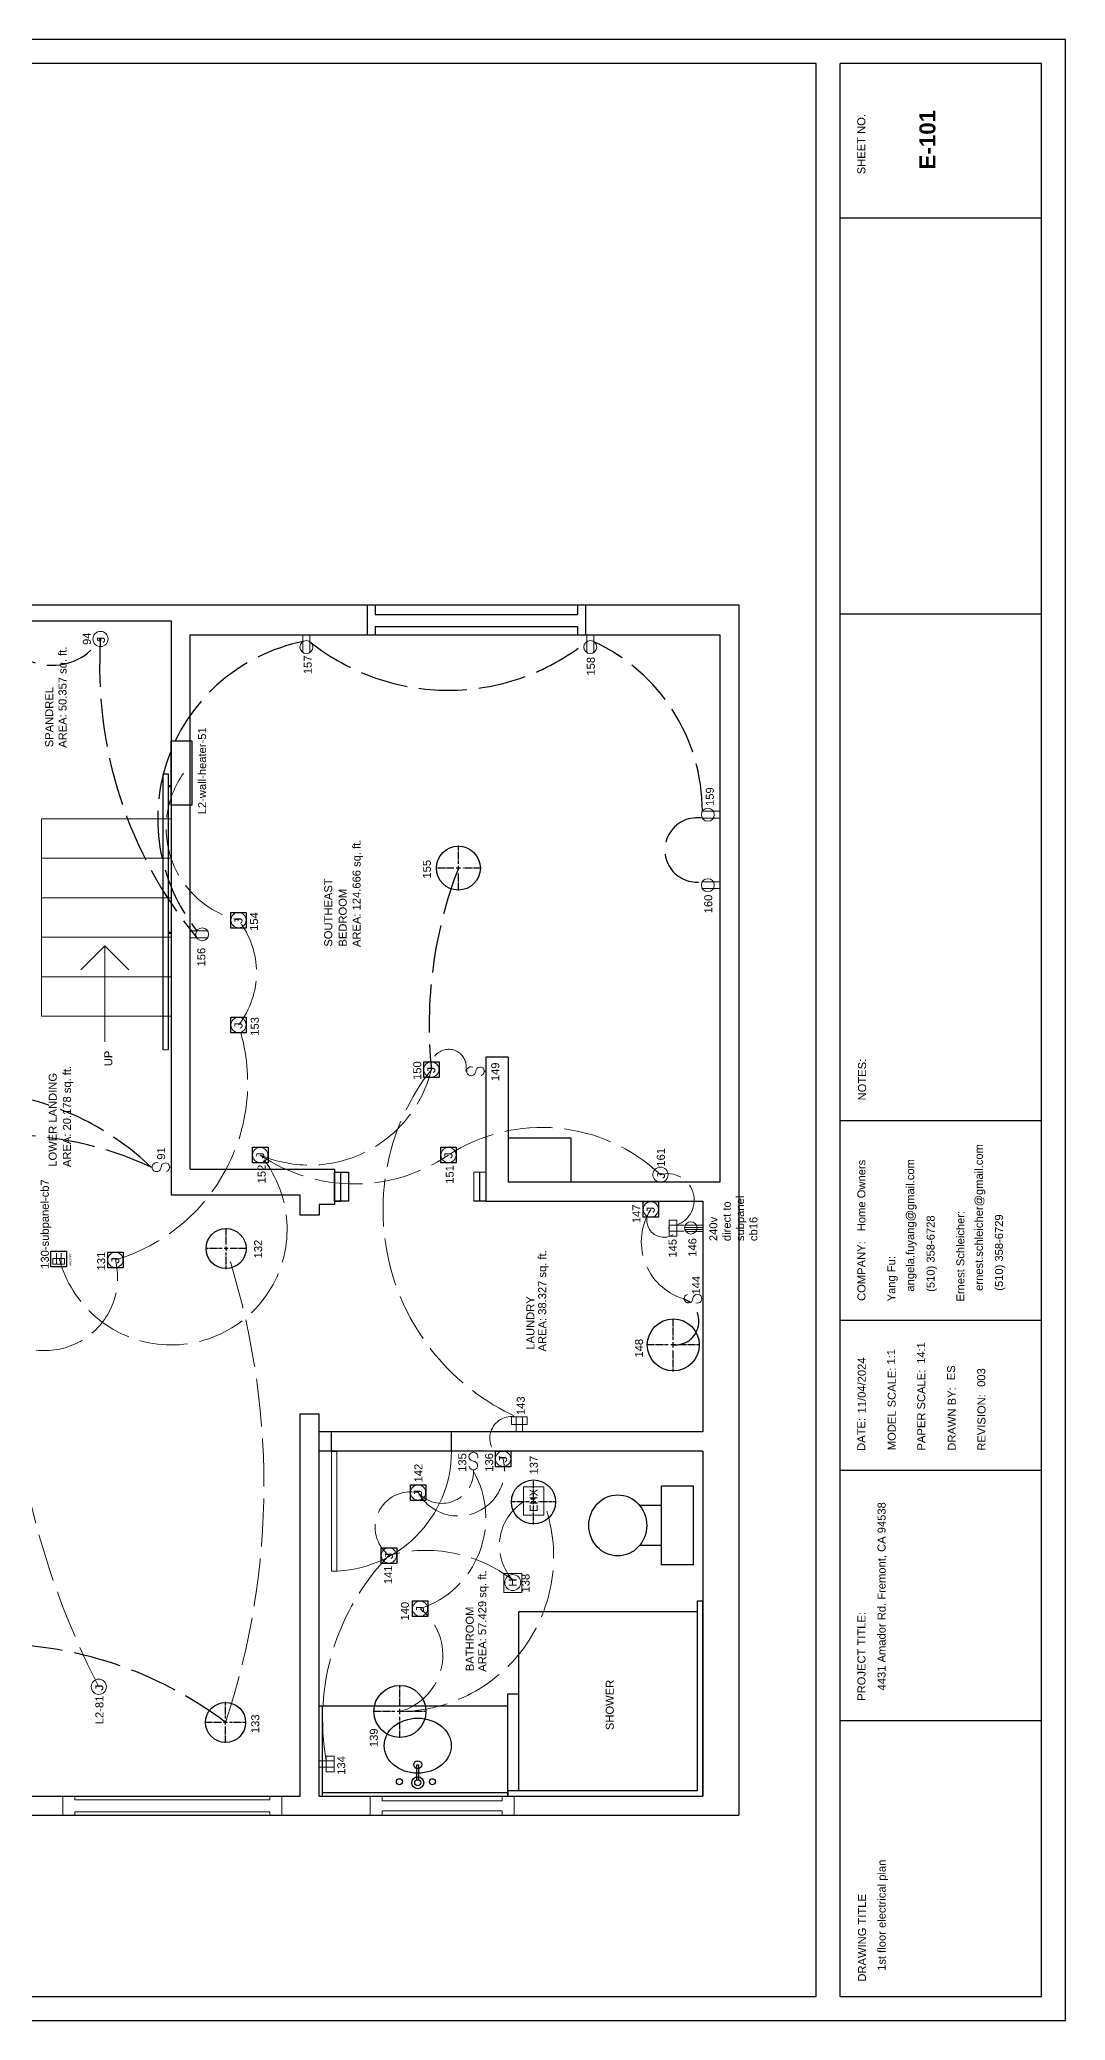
# Model space of a CAD drawing. Header units: inches. Extents: x -601 to 0, y 0 to 495.
# Drawn here: x -256.3 to 0, y 0 to 495.1 of the extents above; entities that cross this region are included whole.
import ezdxf

# ---------------------------------------------------------------- set-up
doc = ezdxf.new("R2010")
doc.units = ezdxf.units.IN
doc.header["$MEASUREMENT"] = 0
doc.linetypes.add('ACAD_ISO02W100', pattern=[15, 12, -3])
doc.linetypes.add('CENTER2', pattern=[1.125, 0.75, -0.125, 0.125, -0.125])
doc.layers.get('0').update_dxf_attribs({"color": 1, "lineweight": 9})
for name, color, linetype, lineweight in [('00-page-edge', 7, 'Continuous', 9), ('A101-Floorplan-1st-floor', 7, 'Continuous', 9), ('A101-Text', 7, 'Continuous', 9), ('E101-Electrical-1st-floor', 7, 'Continuous', 9)]:
    doc.layers.add(name, color=color, linetype=linetype, lineweight=lineweight)
for name, color, linetype in [('Cover-Text-Tables', 7, 'Continuous'), ('Title Block', 7, 'Continuous'), ('Title Block Text', 7, 'Continuous')]:
    doc.layers.add(name, color=color, linetype=linetype)
doc.styles.add('Large', font='Arial Bold.ttf', dxfattribs={"height": 4})
doc.styles.add('Reg', font='Courier New.ttf', dxfattribs={"height": 1})
doc.styles.add('Small', font='Arial.ttf', dxfattribs={"height": 0.5})
doc.styles.get("Standard").update_dxf_attribs({"font": 'Arial.ttf', "height": 2})

# ---------------------------------------------------------------- blocks, each defined once
blk = doc.blocks.new('one-gfci-duplex')
at = {"layer": 'E101-Electrical-1st-floor'}
for p, q in [((0, 0), (0.21, 0)), ((0.21, 1.95), (2.15, 1.95)), ((0.21, -1.97), (0.21, 1.95)), ((0.21, 1.95), (2.15, 1.95)), ((3.94, 0.78), (0.21, 0.78)), ((0.21, 0.78), (3.94, 0.78)), ((2.15, 1.95), (2.15, -1.97)), ((3.94, -0.79), (0.21, -0.79)), ((2.15, -1.97), (0.21, -1.97))]:
    blk.add_line(p, q, dxfattribs=at)
blk = doc.blocks.new('240v-duplex')
at = {"layer": 'E101-Electrical-1st-floor'}
for p, q in [((0, 6.22), (0, 0)), ((0.62, 6.51), (0.62, 0)), ((1.38, 6.59), (1.38, 0)), ((2.25, 6.36), (2.25, 0))]:
    blk.add_line(p, q, dxfattribs=at)
blk.add_circle((1.25, 4.35), 2.25, dxfattribs=at)
blk = doc.blocks.new('L1-bathroom-door')
at = {"layer": 'A101-Floorplan-1st-floor'}
for p, q in [((0, 0), (-30, 0)), ((0, -1.375), (-30, -1.375))]:
    blk.add_line(p, q, dxfattribs=at)
at = {"layer": 'A101-Floorplan-1st-floor', "lineweight": 30}
blk.add_line((0, 0), (0, -1.375), dxfattribs=at)
at = {"layer": 'A101-Floorplan-1st-floor'}
blk.add_arc((0, 0), 30, 180, 270, dxfattribs=at)
blk = doc.blocks.new('L1-bathroom-window')
at = {"layer": 'A101-Floorplan-1st-floor'}
for p, q in [((0, 36), (-4.76, 36)), ((-3.69, 33), (-4.76, 33)), ((-3.69, 3), (-3.69, 33)), ((0, 33), (-1.19, 33)), ((-1.19, 3), (-1.19, 33)), ((-4.76, 3), (-3.69, 3)), ((-4.76, 0), (0, 0)), ((-1.19, 3), (0, 3))]:
    blk.add_line(p, q, dxfattribs=at)
at = {"layer": 'A101-Floorplan-1st-floor', "lineweight": 30}
for p, q in [((-4.76, 36), (-4.76, 33)), ((0, 36), (-0.01, 33)), ((-4.76, 3), (-4.76, 0)), ((-0.01, 3), (0, 0))]:
    blk.add_line(p, q, dxfattribs=at)
blk = doc.blocks.new('L1-family-room-window')
at = {"layer": 'A101-Floorplan-1st-floor'}
for p, q in [((0.01, 54.75), (-4.75, 54.75)), ((-3.93, 51.75), (-4.75, 51.75)), ((-3.93, 3), (-3.93, 51.75)), ((0.01, 51.75), (-0.93, 51.75)), ((-0.93, 3), (-0.93, 51.75)), ((-4.75, 3), (-3.93, 3)), ((-4.75, 0), (0.01, 0)), ((-0.93, 3), (0.01, 3))]:
    blk.add_line(p, q, dxfattribs=at)
at = {"layer": 'A101-Floorplan-1st-floor', "lineweight": 30}
for p, q in [((-4.75, 54.75), (-4.75, 51.75)), ((0.01, 54.75), (0.01, 51.75)), ((-4.75, 3), (-4.75, 0)), ((0, 3), (0.01, 0))]:
    blk.add_line(p, q, dxfattribs=at)
blk = doc.blocks.new('L1-toilet')
at = {"lineweight": 30}
for p, q in [((-14.81, 8), (-14.81, 13.4)), ((-4.81, 8), (-4.81, 13.4)), ((-19.63, 0), (-19.63, 8)), ((-19.63, 8), (0, 8)), ((0, 0), (0, 8)), ((-19.63, 0), (0, 0))]:
    blk.add_line(p, q, dxfattribs=at)
blk.add_ellipse((-9.81, 18.88), major_axis=(7.62, 0), ratio=0.95082, dxfattribs=at)
blk = doc.blocks.new('L1-bathroom-sink-faucets-bowl')
at = {"lineweight": 30}
for p, q in [((2.21, 0.25), (5.98, 0.25)), ((5.98, 0.25), (5.98, -0.25)), ((2.21, -0.25), (5.98, -0.25))]:
    blk.add_line(p, q, dxfattribs=at)
for centre, radius in [((1.75, 4.59), 0.75), ((1.5, 0), 1.5), ((1.5, 0), 0.75), ((6, 0), 1), ((1.75, -3.69), 0.75)]:
    blk.add_circle(centre, radius, dxfattribs=at)
blk.add_ellipse((10.75, 0), major_axis=(0, -8.38), ratio=0.820896, dxfattribs=at)
blk = doc.blocks.new('L1-granite-splash-and-counter')
at = {"layer": 'A101-Floorplan-1st-floor', "lineweight": 30}
for p, q in [((0, 0), (22.63, 0)), ((0, 0), (0, -0.88)), ((22.63, 0), (22.63, -47.13)), ((0, -0.88), (22.63, -0.88)), ((0, -0.88), (0, -47.13)), ((0.88, -47.13), (0.88, -0.88)), ((0, -47.13), (0.88, -47.13)), ((0.88, -47.13), (22.63, -47.13))]:
    blk.add_line(p, q, dxfattribs=at)
blk = doc.blocks.new('L1-shower-tiles-and-glass-walls')
at = {"layer": 'A101-Floorplan-1st-floor', "lineweight": 30}
for p, q in [((1.37, 48.75), (0, 48.75)), ((0, 48.75), (0, 48.75)), ((0, 48.75), (0, 0)), ((1.37, 1.37), (1.37, 48.75)), ((1.37, 48.75), (25.62, 48.75)), ((1.37, 46), (46.12, 46)), ((25.62, 48.75), (25.62, 46)), ((46.12, 1.37), (46.12, 46)), ((0, 0), (48.88, 0)), ((1.37, 1.37), (48.88, 1.37)), ((48.88, 1.37), (48.88, 0))]:
    blk.add_line(p, q, dxfattribs=at)
blk = doc.blocks.new('L1-south-stairway-5-steps')
at = {"layer": 'A101-Floorplan-1st-floor', "lineweight": 5}
for p, q in [((-49.375, 0), (0, 0)), ((-49.375, 0), (-49.375, -32.40625)), ((-39.5, 0), (-39.5, -32.40625)), ((-29.625, 0), (-29.625, -32.40625)), ((-19.75, 0), (-19.75, -32.40625)), ((-9.875, 0), (-9.875, -32.40625)), ((0, 0), (0, -32.40625))]:
    blk.add_line(p, q, dxfattribs=at)
blk = doc.blocks.new('L1-south-stairway-handrail')
at = {"layer": 'A101-Floorplan-1st-floor', "lineweight": -3}
for p, q in [((-57.8, 1.25), (11.23, 1.25)), ((11.23, 0), (-57.8, 0)), ((-28.71, -0.75), (-28.71, 0)), ((-28.46, -0.75), (-28.46, 0)), ((8.09, 0), (8.09, -0.75)), ((8.34, 0), (8.34, -0.75)), ((11.23, 1.25), (11.23, 0))]:
    blk.add_line(p, q, dxfattribs=at)
at = {"layer": 'A101-Floorplan-1st-floor', "lineweight": 5}
blk.add_line((-57.8, 1.25), (-57.8, 0), dxfattribs=at)
blk = doc.blocks.new('L1-arrow')
at = {"lineweight": 5}
for p, q in [((188.32, -365.98), (182.32, -359.98)), ((182.32, -365.98), (164.32, -365.98)), ((182.32, -365.98), (188.32, -365.98)), ((188.32, -365.98), (182.32, -371.98))]:
    blk.add_line(p, q, dxfattribs=at)
blk = doc.blocks.new('*U258')
at = {"layer": 'E101-Electrical-1st-floor', "color": 0, "linetype": 'CENTER2', "lineweight": -3, "transparency": 16777216}
for p, q in [((0, 1), (0, 5.12)), ((-5.12, 0), (-1, 0)), ((1, 0), (5.12, 0)), ((0, -5.12), (0, -1))]:
    blk.add_line(p, q, dxfattribs=at)
at = {"layer": 'E101-Electrical-1st-floor', "color": 0, "linetype": 'Continuous', "lineweight": -3, "transparency": 16777216}
for p, q in [((-0.5, 0), (0.5, 0)), ((0, -0.5), (0, 0.5))]:
    blk.add_line(p, q, dxfattribs=at)
blk = doc.blocks.new('L1-ceiling-led-133')
at = {"layer": 'E101-Electrical-1st-floor', "lineweight": -3}
blk.add_circle((0, 0, -94.75), 5, dxfattribs=at)
at = {"layer": 'E101-Electrical-1st-floor', "linetype": 'CENTER2', "lineweight": -3}
blk.add_blockref('*U258', (0, 0, -94.75), dxfattribs=at)
blk = doc.blocks.new('*U260')
at = {"layer": 'E101-Electrical-1st-floor', "color": 0, "linetype": 'CENTER2', "lineweight": -3, "transparency": 16777216}
for p, q in [((0, 1), (0, 5.12)), ((-5.12, 0), (-1, 0)), ((1, 0), (5.12, 0)), ((0, -5.12), (0, -1))]:
    blk.add_line(p, q, dxfattribs=at)
at = {"layer": 'E101-Electrical-1st-floor', "color": 0, "linetype": 'Continuous', "lineweight": -3, "transparency": 16777216}
for p, q in [((-0.5, 0), (0.5, 0)), ((0, -0.5), (0, 0.5))]:
    blk.add_line(p, q, dxfattribs=at)
blk = doc.blocks.new('L1-ceiling-led-132')
at = {"layer": 'E101-Electrical-1st-floor', "lineweight": -3}
blk.add_circle((0, 0, -94.37), 5, dxfattribs=at)
at = {"layer": 'E101-Electrical-1st-floor', "linetype": 'CENTER2', "lineweight": -3}
blk.add_blockref('*U260', (0, 0, -94.37), dxfattribs=at)
blk = doc.blocks.new('L1-south-east-bedroom-window')
at = {"layer": 'A101-Floorplan-1st-floor', "lineweight": -3}
for p, q in [((7.5, 54.5), (0, 54.5)), ((0, 54.5), (0, 52.5)), ((7.5, 54.5), (7.5, 52.5)), ((2.15, 52.5), (0, 52.5)), ((2.15, 52.5), (2.13, 2)), ((5.1, 52.5), (5.12, 2)), ((7.5, 52.5), (5.1, 52.5)), ((2.13, 2), (0, 2)), ((0, 2), (0, 0)), ((7.5, 0), (0, 0)), ((7.5, 2), (5.12, 2)), ((7.5, 2), (7.5, 0))]:
    blk.add_line(p, q, dxfattribs=at)
blk = doc.blocks.new('L1-j-box-131')
at = {"layer": 'E101-Electrical-1st-floor', "lineweight": 30}
for p, q in [((-1.98, -1.95, -95.38), (-1.98, 1.9, -95.38)), ((-1.98, 1.9, -95.38), (0, 1.9, -95.38)), ((0, 1.9, -95.38), (1.93, 1.9, -95.38)), ((1.93, 1.9, -95.38), (1.93, -1.95, -95.38)), ((1.93, -1.95, -95.38), (-1.98, -1.95, -95.38))]:
    blk.add_line(p, q, dxfattribs=at)
at = {"layer": 'E101-Electrical-1st-floor'}
blk.add_circle((0, 0, -95.38), 1.9, dxfattribs=at)
at = {"layer": 'E101-Electrical-1st-floor', "lineweight": 5, "style": 'Reg'}
blk.add_text('J', height=2, dxfattribs=at).set_placement((-1.16, -0.99, -95.38))
blk = doc.blocks.new('L1-gfci-duplex-134')
at = {"layer": 'E101-Electrical-1st-floor'}
for p, q in [((-1.57, 0, -49.37), (-1.57, -3.72, -49.37)), ((-1.57, -3.72, -49.37), (-1.57, 0, -49.37)), ((0, 0, -49.37), (0, -3.72, -49.37)), ((-2.75, -3.72, -49.37), (-2.75, -1.79, -49.37)), ((-2.75, -1.79, -49.37), (1.18, -1.79, -49.37)), ((-2.75, -3.72, -49.37), (-2.75, -1.79, -49.37)), ((1.18, -3.72, -49.37), (-2.75, -3.72, -49.37)), ((1.18, -1.79, -49.37), (1.18, -3.72, -49.37))]:
    blk.add_line(p, q, dxfattribs=at)
blk = doc.blocks.new('L1-toggle-switch-135')
at = {"layer": 'E101-Electrical-1st-floor'}
for p, q in [((-5, 0, -46.25), (-4.65, 0, -46.25)), ((-0.26, 0, -46.25), (0, 0, -46.25))]:
    blk.add_line(p, q, dxfattribs=at)
at = {"layer": 'E101-Electrical-1st-floor', "elevation": -46.25}
for points in [[(-2.5, 0, -2.004555), (-3.85, 1.06)], [(-1.75, -1.06, 3.139408), (-2.5, 0, 3.139408)]]:
    blk.add_lwpolyline(points, format="xyb", dxfattribs=at)
blk = doc.blocks.new('L1-j-box-136')
at = {"layer": 'E101-Electrical-1st-floor', "lineweight": 30}
for p, q in [((-1.98, -1.95, -63.62), (-1.98, 1.9, -63.62)), ((-1.98, 1.9, -63.62), (0, 1.9, -63.62)), ((0, 1.9, -63.62), (1.93, 1.9, -63.62)), ((1.93, 1.9, -63.62), (1.93, -1.95, -63.62)), ((1.93, -1.95, -63.62), (-1.98, -1.95, -63.62))]:
    blk.add_line(p, q, dxfattribs=at)
at = {"layer": 'E101-Electrical-1st-floor'}
blk.add_circle((0, 0, -63.62), 1.9, dxfattribs=at)
at = {"layer": 'E101-Electrical-1st-floor', "lineweight": 5, "style": 'Reg'}
blk.add_text('J', height=2, dxfattribs=at).set_placement((-1.16, -0.99, -63.62))
blk = doc.blocks.new('*U270')
at = {"layer": 'E101-Electrical-1st-floor', "color": 0, "linetype": 'CENTER2', "lineweight": -3, "transparency": 16777216}
for p, q in [((0, 1.3), (0, 6.62)), ((-6.62, 0), (-1.3, 0)), ((1.3, 0), (6.62, 0)), ((0, -6.62), (0, -1.3))]:
    blk.add_line(p, q, dxfattribs=at)
at = {"layer": 'E101-Electrical-1st-floor', "color": 0, "linetype": 'Continuous', "lineweight": -3, "transparency": 16777216}
for p, q in [((-0.65, 0), (0.65, 0)), ((0, -0.65), (0, 0.65))]:
    blk.add_line(p, q, dxfattribs=at)
blk = doc.blocks.new('L1-ceiling-led-139')
at = {"layer": 'E101-Electrical-1st-floor', "lineweight": -3}
blk.add_circle((0, 0, -95.25), 6.5, dxfattribs=at)
at = {"layer": 'E101-Electrical-1st-floor', "linetype": 'CENTER2', "lineweight": -3}
blk.add_blockref('*U270', (0, 0, -95.25), dxfattribs=at)
blk = doc.blocks.new('L1-j-ceiling-j-box-140')
at = {"layer": 'E101-Electrical-1st-floor', "lineweight": 30}
for p, q in [((-1.98, -1.95, -96.25), (-1.98, 1.9, -96.25)), ((-1.98, 1.9, -96.25), (0, 1.9, -96.25)), ((0, 1.9, -96.25), (1.93, 1.9, -96.25)), ((1.93, 1.9, -96.25), (1.93, -1.95, -96.25)), ((1.93, -1.95, -96.25), (-1.98, -1.95, -96.25))]:
    blk.add_line(p, q, dxfattribs=at)
at = {"layer": 'E101-Electrical-1st-floor'}
blk.add_circle((0, 0, -96.25), 1.9, dxfattribs=at)
at = {"layer": 'E101-Electrical-1st-floor', "lineweight": 5, "style": 'Reg'}
blk.add_text('J', height=2, dxfattribs=at).set_placement((-1.16, -0.99, -96.25))
blk = doc.blocks.new('L1-ceiling-j-box-141')
at = {"layer": 'E101-Electrical-1st-floor', "lineweight": 30}
for p, q in [((-1.98, -1.95, -95.75), (-1.98, 1.9, -95.75)), ((-1.98, 1.9, -95.75), (0, 1.9, -95.75)), ((0, 1.9, -95.75), (1.93, 1.9, -95.75)), ((1.93, 1.9, -95.75), (1.93, -1.95, -95.75)), ((1.93, -1.95, -95.75), (-1.98, -1.95, -95.75))]:
    blk.add_line(p, q, dxfattribs=at)
at = {"layer": 'E101-Electrical-1st-floor'}
blk.add_circle((0, 0, -95.75), 1.9, dxfattribs=at)
at = {"layer": 'E101-Electrical-1st-floor', "lineweight": 5, "style": 'Reg'}
blk.add_text('J', height=2, dxfattribs=at).set_placement((-1.16, -0.99, -95.75))
blk = doc.blocks.new('L1-ceiling-j-box-142')
at = {"layer": 'E101-Electrical-1st-floor', "lineweight": 30}
for p, q in [((-1.98, -1.95, -96), (-1.98, 1.9, -96)), ((-1.98, 1.9, -96), (0, 1.9, -96)), ((0, 1.9, -96), (1.93, 1.9, -96)), ((1.93, 1.9, -96), (1.93, -1.95, -96)), ((1.93, -1.95, -96), (-1.98, -1.95, -96))]:
    blk.add_line(p, q, dxfattribs=at)
at = {"layer": 'E101-Electrical-1st-floor'}
blk.add_circle((0, 0, -96), 1.9, dxfattribs=at)
at = {"layer": 'E101-Electrical-1st-floor', "lineweight": 5, "style": 'Reg'}
blk.add_text('J', height=2, dxfattribs=at).set_placement((-1.16, -0.99, -96))
blk = doc.blocks.new('L1-gfci-duplex-143')
at = {"layer": 'E101-Electrical-1st-floor'}
for p, q in [((0, 0, -26.75), (3.72, 0, -26.75)), ((1.79, -2.75, -26.75), (1.79, 1.18, -26.75)), ((1.79, 1.18, -26.75), (3.72, 1.18, -26.75)), ((3.72, 1.18, -26.75), (3.72, -2.75, -26.75)), ((0, -1.57, -26.75), (3.72, -1.57, -26.75)), ((3.72, -1.57, -26.75), (0, -1.57, -26.75)), ((3.72, -2.75, -26.75), (1.79, -2.75, -26.75)), ((3.72, -2.75, -26.75), (1.79, -2.75, -26.75))]:
    blk.add_line(p, q, dxfattribs=at)
blk = doc.blocks.new('L1-ceiling-j-box-147')
at = {"layer": 'E101-Electrical-1st-floor', "lineweight": 30}
for p, q in [((-3.88, -1.95, -88.88), (-3.88, 1.9, -88.88)), ((-3.88, 1.9, -88.88), (-1.9, 1.9, -88.88)), ((-1.9, 1.9, -88.88), (0.03, 1.9, -88.88)), ((0.03, 1.9, -88.88), (0.03, -1.95, -88.88)), ((0.03, -1.95, -88.88), (-3.88, -1.95, -88.88))]:
    blk.add_line(p, q, dxfattribs=at)
at = {"layer": 'E101-Electrical-1st-floor'}
blk.add_circle((-1.9, 0, -88.88), 1.9, dxfattribs=at)
at = {"layer": 'E101-Electrical-1st-floor', "lineweight": 5, "style": 'Reg'}
blk.add_text('J', height=2, dxfattribs=at).set_placement((-3.06, -0.99, -88.88))
blk = doc.blocks.new('L1-motion-switch-144')
at = {"layer": 'E101-Electrical-1st-floor'}
for p, q in [((0, 5, -43.25), (0, 4.65, -43.25)), ((0, 0.26, -43.25), (0, 0, -43.25))]:
    blk.add_line(p, q, dxfattribs=at)
at = {"layer": 'E101-Electrical-1st-floor', "elevation": -43.25}
for points in [[(-1.06, 1.75, 3.139408), (0, 2.5, 3.139408)], [(0, 2.5, -2.004555), (1.06, 3.85)]]:
    blk.add_lwpolyline(points, format="xyb", dxfattribs=at)
blk = doc.blocks.new('*U278')
at = {"layer": 'E101-Electrical-1st-floor', "color": 0, "linetype": 'CENTER2', "lineweight": -3, "transparency": 16777216}
for p, q in [((0, 1.3), (0, 6.62)), ((-6.62, 0), (-1.3, 0)), ((1.3, 0), (6.62, 0)), ((0, -6.62), (0, -1.3))]:
    blk.add_line(p, q, dxfattribs=at)
at = {"layer": 'E101-Electrical-1st-floor', "color": 0, "linetype": 'Continuous', "lineweight": -3, "transparency": 16777216}
for p, q in [((-0.65, 0), (0.65, 0)), ((0, -0.65), (0, 0.65))]:
    blk.add_line(p, q, dxfattribs=at)
blk = doc.blocks.new('L1-ceiling-led-148')
at = {"layer": 'E101-Electrical-1st-floor', "lineweight": -3}
blk.add_circle((0, 0, -87.62), 6.5, dxfattribs=at)
at = {"layer": 'E101-Electrical-1st-floor', "linetype": 'CENTER2', "lineweight": -3}
blk.add_blockref('*U278', (0, 0, -87.62), dxfattribs=at)
blk = doc.blocks.new('L1-toggle-switch-149')
at = {"layer": 'E101-Electrical-1st-floor'}
for p, q in [((0, 4.74, -45), (0, 5, -45)), ((0, 0, -45), (0, 0.35, -45))]:
    blk.add_line(p, q, dxfattribs=at)
at = {"layer": 'E101-Electrical-1st-floor', "elevation": -45}
for points in [[(1.06, 3.25, 3.139408), (0, 2.5, 3.139408)], [(0, 2.5, -2.004555), (-1.06, 1.15)]]:
    blk.add_lwpolyline(points, format="xyb", dxfattribs=at)
blk = doc.blocks.new('L1-ceiling-j-box-150')
at = {"layer": 'E101-Electrical-1st-floor', "lineweight": 30}
for p, q in [((-1.98, -1.95, -95.75), (-1.98, 1.9, -95.75)), ((-1.98, 1.9, -95.75), (0, 1.9, -95.75)), ((0, 1.9, -95.75), (1.93, 1.9, -95.75)), ((1.93, 1.9, -95.75), (1.93, -1.95, -95.75)), ((1.93, -1.95, -95.75), (-1.98, -1.95, -95.75))]:
    blk.add_line(p, q, dxfattribs=at)
at = {"layer": 'E101-Electrical-1st-floor'}
blk.add_circle((0, 0, -95.75), 1.9, dxfattribs=at)
at = {"layer": 'E101-Electrical-1st-floor', "lineweight": 5, "style": 'Reg'}
blk.add_text('J', height=2, dxfattribs=at).set_placement((-1.16, -0.99, -95.75))
blk = doc.blocks.new('L1-ceiling-j-box-151')
at = {"layer": 'E101-Electrical-1st-floor', "lineweight": 30}
for p, q in [((-1.98, -1.95, -95.25), (-1.98, 1.9, -95.25)), ((-1.98, 1.9, -95.25), (0, 1.9, -95.25)), ((0, 1.9, -95.25), (1.93, 1.9, -95.25)), ((1.93, 1.9, -95.25), (1.93, -1.95, -95.25)), ((1.93, -1.95, -95.25), (-1.98, -1.95, -95.25))]:
    blk.add_line(p, q, dxfattribs=at)
at = {"layer": 'E101-Electrical-1st-floor'}
blk.add_circle((0, 0, -95.25), 1.9, dxfattribs=at)
at = {"layer": 'E101-Electrical-1st-floor', "lineweight": 5, "style": 'Reg'}
blk.add_text('J', height=2, dxfattribs=at).set_placement((-1.16, -0.99, -95.25))
blk = doc.blocks.new('L1-ceiling-j-box-152')
at = {"layer": 'E101-Electrical-1st-floor', "lineweight": 30}
for p, q in [((-1.98, -1.95, -96.5), (-1.98, 1.9, -96.5)), ((-1.98, 1.9, -96.5), (0, 1.9, -96.5)), ((0, 1.9, -96.5), (1.93, 1.9, -96.5)), ((1.93, 1.9, -96.5), (1.93, -1.95, -96.5)), ((1.93, -1.95, -96.5), (-1.98, -1.95, -96.5))]:
    blk.add_line(p, q, dxfattribs=at)
at = {"layer": 'E101-Electrical-1st-floor'}
blk.add_circle((0, 0, -96.5), 1.9, dxfattribs=at)
at = {"layer": 'E101-Electrical-1st-floor', "lineweight": 5, "style": 'Reg'}
blk.add_text('J', height=2, dxfattribs=at).set_placement((-1.16, -0.99, -96.5))
blk = doc.blocks.new('L1-ceiling-j-box-153')
at = {"layer": 'E101-Electrical-1st-floor', "lineweight": 30}
for p, q in [((-1.98, -1.95, -96), (-1.98, 1.9, -96)), ((-1.98, 1.9, -96), (0, 1.9, -96)), ((0, 1.9, -96), (1.93, 1.9, -96)), ((1.93, 1.9, -96), (1.93, -1.95, -96)), ((1.93, -1.95, -96), (-1.98, -1.95, -96))]:
    blk.add_line(p, q, dxfattribs=at)
at = {"layer": 'E101-Electrical-1st-floor'}
blk.add_circle((0, 0, -96), 1.9, dxfattribs=at)
at = {"layer": 'E101-Electrical-1st-floor', "lineweight": 5, "style": 'Reg'}
blk.add_text('J', height=2, dxfattribs=at).set_placement((-1.16, -0.99, -96))
blk = doc.blocks.new('L1-ceiling-j-box-154')
at = {"layer": 'E101-Electrical-1st-floor', "lineweight": 30}
for p, q in [((-1.98, -1.95, -95.88), (-1.98, 1.9, -95.88)), ((-1.98, 1.9, -95.88), (0, 1.9, -95.88)), ((0, 1.9, -95.88), (1.93, 1.9, -95.88)), ((1.93, 1.9, -95.88), (1.93, -1.95, -95.88)), ((1.93, -1.95, -95.88), (-1.98, -1.95, -95.88))]:
    blk.add_line(p, q, dxfattribs=at)
at = {"layer": 'E101-Electrical-1st-floor'}
blk.add_circle((0, 0, -95.88), 1.9, dxfattribs=at)
at = {"layer": 'E101-Electrical-1st-floor', "lineweight": 5, "style": 'Reg'}
blk.add_text('J', height=2, dxfattribs=at).set_placement((-1.16, -0.99, -95.88))
blk = doc.blocks.new('*U286')
at = {"layer": 'E101-Electrical-1st-floor', "color": 0, "linetype": 'CENTER2', "lineweight": -3, "transparency": 16777216}
for p, q in [((0, 1.1), (0, 5.62)), ((-5.62, 0), (-1.1, 0)), ((1.1, 0), (5.62, 0)), ((0, -5.62), (0, -1.1))]:
    blk.add_line(p, q, dxfattribs=at)
at = {"layer": 'E101-Electrical-1st-floor', "color": 0, "linetype": 'Continuous', "lineweight": -3, "transparency": 16777216}
for p, q in [((-0.55, 0), (0.55, 0)), ((0, -0.55), (0, 0.55))]:
    blk.add_line(p, q, dxfattribs=at)
blk = doc.blocks.new('L1-ceiling-led-155')
at = {"layer": 'E101-Electrical-1st-floor', "lineweight": -3}
blk.add_circle((0, 0, -94), 5.5, dxfattribs=at)
at = {"layer": 'E101-Electrical-1st-floor', "linetype": 'CENTER2', "lineweight": -3}
blk.add_blockref('*U286', (0, 0, -94), dxfattribs=at)
blk = doc.blocks.new('L1-gfci-protected-duplex-156')
at = {"layer": 'E101-Electrical-1st-floor'}
for p, q in [((0, 0, -18.75), (0, -4.39, -18.75)), ((1.73, 0, -18.75), (1.73, -4.38, -18.75))]:
    blk.add_line(p, q, dxfattribs=at)
blk.add_circle((0.86, -3.03, -18.75), 1.61, dxfattribs=at)
blk = doc.blocks.new('L1-gfci-protected-duplex-157')
at = {"layer": 'E101-Electrical-1st-floor'}
for p, q in [((0, 1.73, -18), (-4.39, 1.73, -18)), ((0, 0, -18), (-4.38, 0, -18))]:
    blk.add_line(p, q, dxfattribs=at)
blk.add_circle((-3.03, 0.87, -18), 1.61, dxfattribs=at)
blk = doc.blocks.new('L1-gfci-protected-duplex-158')
at = {"layer": 'E101-Electrical-1st-floor'}
for p, q in [((0, 0, -19.37), (-4.39, 0, -19.37)), ((0, -1.73, -19.37), (-4.38, -1.73, -19.37))]:
    blk.add_line(p, q, dxfattribs=at)
blk.add_circle((-3.03, -0.86, -19.37), 1.61, dxfattribs=at)
blk = doc.blocks.new('L1-gfci-protected-duplex-160')
at = {"layer": 'E101-Electrical-1st-floor'}
for p, q in [((-1.73, 0, -17.12), (-1.73, 4.38, -17.12)), ((0, 0, -17.12), (0, 4.39, -17.12))]:
    blk.add_line(p, q, dxfattribs=at)
blk.add_circle((-0.86, 3.03, -17.12), 1.61, dxfattribs=at)
blk = doc.blocks.new('L1-gfci-protected-duplex-159')
at = {"layer": 'E101-Electrical-1st-floor'}
for p, q in [((0, 0, -17.12), (0, 4.38, -17.12)), ((1.73, 0, -17.12), (1.73, 4.39, -17.12))]:
    blk.add_line(p, q, dxfattribs=at)
blk.add_circle((0.87, 3.03, -17.12), 1.61, dxfattribs=at)
blk = doc.blocks.new('L1-j-box-161')
at = {"layer": 'E101-Electrical-1st-floor'}
blk.add_circle((0, 0, -60.13), 1.9, dxfattribs=at)
at = {"layer": 'E101-Electrical-1st-floor', "lineweight": 5, "style": 'Reg'}
blk.add_text('J', height=2, dxfattribs=at).set_placement((-1.25, -1.11, -60.13))
blk = doc.blocks.new('L1-j-box-94')
at = {"layer": 'E101-Electrical-1st-floor'}
blk.add_circle((-1.9, 0, -24.5), 1.9, dxfattribs=at)
at = {"layer": 'E101-Electrical-1st-floor', "lineweight": 5, "style": 'Reg'}
blk.add_text('J', height=2, dxfattribs=at).set_placement((-3.15, -1.11, -24.5))
blk = doc.blocks.new('L1-landing-toggle-switch-91')
at = {"layer": 'E101-Electrical-1st-floor'}
for p, q in [((0, 4.74, -46.25), (0, 5, -46.25)), ((0, 0, -46.25), (0, 0.35, -46.25))]:
    blk.add_line(p, q, dxfattribs=at)
at = {"layer": 'E101-Electrical-1st-floor', "elevation": -46.25}
for points in [[(1.06, 3.25, 3.139408), (0, 2.5, 3.139408)], [(0, 2.5, -2.004555), (-1.06, 1.15)]]:
    blk.add_lwpolyline(points, format="xyb", dxfattribs=at)
blk = doc.blocks.new('L2-51')
at = {"layer": 'E101-Electrical-1st-floor', "lineweight": 30}
for p, q in [((0, 0), (0, 5.25)), ((0, 5.25), (16, 5.25)), ((16, 0), (16, 5.25)), ((0, 0.5), (16, 0.5)), ((0, 0), (16, 0))]:
    blk.add_line(p, q, dxfattribs=at)
blk = doc.blocks.new('L2-81')
at = {"layer": 'E101-Electrical-1st-floor'}
blk.add_circle((0, 0), 1.9, dxfattribs=at)
at = {"layer": 'E101-Electrical-1st-floor', "lineweight": 5, "style": 'Reg'}
blk.add_text('J', height=2, dxfattribs=at).set_placement((-1.25, -1.11))
blk = doc.blocks.new('L1-ceiling-gfci-duplex-122')
at = {"layer": 'E101-Electrical-1st-floor', "lineweight": 30}
for p, q in [((-2.06, -1.97, -95.5), (-2.06, 1.88, -95.5)), ((-2.06, 1.88, -95.5), (-0.08, 1.88, -95.5)), ((-0.08, 1.88, -95.5), (1.85, 1.88, -95.5)), ((1.85, 1.88, -95.5), (1.85, -1.97, -95.5)), ((1.85, -1.97, -95.5), (-2.06, -1.97, -95.5))]:
    blk.add_line(p, q, dxfattribs=at)
at = {"layer": 'E101-Electrical-1st-floor'}
for p, q in [((-1.44, 1.38, -95.5), (0, 1.38, -95.5)), ((-1.44, -1.53, -95.5), (-1.44, 1.38, -95.5)), ((1.32, 0.51, -95.5), (-1.44, 0.51, -95.5)), ((0, -1.53, -95.5), (0, 1.38, -95.5)), ((1.32, -0.65, -95.5), (-1.44, -0.65, -95.5)), ((0, -1.53, -95.5), (-1.44, -1.53, -95.5))]:
    blk.add_line(p, q, dxfattribs=at)
blk = doc.blocks.new('ceiling-afci+gfci')
at = {"layer": 'E101-Electrical-1st-floor', "lineweight": 5}
blk.add_blockref('L1-ceiling-gfci-duplex-122', (-1.85, -1.88, 95.5), dxfattribs=at)
at = {"layer": 'E101-Electrical-1st-floor', "lineweight": 5, "style": 'Small'}
blk.add_text('AFCI/GFCI', height=0.5, dxfattribs=at).set_placement((-3.69, -5.13))
blk = doc.blocks.new('humidity-sensor')
blk.add_circle((0, 0), 2)
blk.add_text('H', height=2).set_placement((-1.01, -0.98))
blk = doc.blocks.new('*U481')
at = {"color": 0, "linetype": 'CENTER2', "lineweight": -3, "transparency": 16777216}
for p, q in [((0, 1.1), (0, 5.62)), ((-5.62, 0), (-1.1, 0)), ((1.1, 0), (5.62, 0)), ((0, -5.62), (0, -1.1))]:
    blk.add_line(p, q, dxfattribs=at)
at = {"color": 0, "linetype": 'Continuous', "lineweight": -3, "transparency": 16777216}
for p, q in [((-0.55, 0), (0.55, 0)), ((0, -0.55), (0, 0.55))]:
    blk.add_line(p, q, dxfattribs=at)
blk = doc.blocks.new('ceiling-exhaust')
blk.add_lwpolyline([(-3.99, 2.93), (3.07, 2.93), (3.07, -2.15), (-3.99, -2.15)], close=True)
at = {"layer": 'Cover-Text-Tables', "linetype": 'Continuous', "lineweight": -3}
blk.add_line((0, 0), (0, 1.1), dxfattribs=at)
blk.add_text('EHX', height=2).set_placement((-3.2, -0.65))
blk = doc.blocks.new('ceiling-exhaust-with-led-light')
at = {"lineweight": -3}
blk.add_circle((0, 0), 5.5, dxfattribs=at)
at = {"linetype": 'CENTER2', "lineweight": -3}
blk.add_blockref('*U481', (0, 0), dxfattribs=at)
blk.add_blockref('ceiling-exhaust', (0.71, -0.4))

msp = doc.modelspace()

# ---------------------------------------------------------------- linework, layer by layer
for p, q in [((-50.2738, 6), (-50.2738, 6)), ((-50.2738, 6), (-50.2738, 6)), ((-48, 6), (-48, 6)), ((-48, 6), (-48, 6))]:
    msp.add_line(p, q)
at = {"layer": '00-page-edge', "lineweight": -3}
for p, q in [((0, 0), (0, 495.1368)), ((0, 495.1368), (-600.5279, 495.1368)), ((-62.2738, 489.1368), (-594.5259, 489.1368)), ((-62.2738, 6), (-62.2738, 489.1368)), ((-594.3616, 6), (-62.2738, 6)), ((-600.3613, 0), (0, 0))]:
    msp.add_line(p, q, dxfattribs=at)
at = {"layer": 'A101-Floorplan-1st-floor', "lineweight": -3}
for p, q in [((-328.3349, 353.8173), (-81.5552, 353.8173)), ((-81.5552, 353.8173), (-81.5552, 51.2875)), ((-294.2342, 349.8187), (-223.453, 349.8187)), ((-223.453, 349.8187), (-223.453, 206.3187)), ((-218.703, 212.8187), (-218.703, 346.3187)), ((-218.703, 346.3187), (-86.3052, 346.3187)), ((-86.3052, 346.3187), (-86.3052, 209.5062)), ((-139.2427, 240.7562), (-144.828, 240.7562)), ((-144.828, 240.7562), (-144.828, 204.7562)), ((-139.2427, 240.7562), (-139.2427, 209.5062)), ((-123.4614, 220.5062), (-139.2427, 220.5062)), ((-123.4614, 209.5062), (-123.4614, 220.5062)), ((-218.703, 212.8187), (-182.6092, 212.8187)), ((-182.6092, 212.8187), (-182.6092, 203.9437)), ((-182.6092, 204.7562), (-182.6092, 212.0062)), ((-182.6092, 212.0062), (-179.1092, 212.0062)), ((-181.1092, 212.0062), (-181.1092, 204.7562)), ((-179.1092, 212.0062), (-179.1092, 204.7562)), ((-146.328, 204.7562), (-146.328, 212.0062)), ((-144.828, 212.0062), (-144.828, 204.7562)), ((-86.3052, 209.5062), (-139.2427, 209.5062)), ((-191.2099, 206.3187), (-223.453, 206.3187)), ((-191.2099, 201.2562), (-191.2099, 206.3187)), ((-182.6092, 203.9437), (-186.4599, 203.9437)), ((-186.4599, 203.9437), (-186.4599, 201.2562)), ((-182.6092, 204.7562), (-181.1092, 204.7562)), ((-179.1092, 204.7562), (-182.6092, 204.7562)), ((-144.828, 204.7562), (-147.828, 204.7562)), ((-144.828, 204.7562), (-90.578, 204.7562)), ((-90.578, 204.7562), (-90.578, 147.1625)), ((-186.4599, 201.2562), (-191.2099, 201.2562)), ((-191.2099, 56.0375), (-191.2099, 151.6)), ((-191.2099, 151.6), (-186.4599, 151.6)), ((-186.4599, 56.0375), (-186.4599, 151.6)), ((-90.578, 147.1625), (-186.4599, 147.1625)), ((-183.3974, 147.1625), (-186.4599, 147.1625)), ((-183.3974, 142.2875), (-183.3974, 147.1625)), ((-153.3974, 142.2875), (-153.3974, 147.1625)), ((-90.578, 142.2875), (-186.4599, 142.2875)), ((-90.578, 142.2875), (-90.578, 56.0375)), ((-518.6161, 56.0375), (-191.2099, 56.0375)), ((-186.4599, 56.0375), (-90.578, 56.0375)), ((-523.3661, 51.2875), (-81.5552, 51.2875))]:
    msp.add_line(p, q, dxfattribs=at)
at = {"layer": 'A101-Floorplan-1st-floor', "lineweight": 5}
for p, q in [((-147.828, 204.7562), (-147.828, 212.0062)), ((-147.828, 212.0062), (-144.828, 212.0062))]:
    msp.add_line(p, q, dxfattribs=at)
at = {"layer": 'E101-Electrical-1st-floor', "lineweight": 5}
msp.add_lwpolyline([(-140.2954, 106.9772), (-140.2954, 111.7373), (-135.8513, 111.7373), (-135.8513, 106.9772)], close=True, dxfattribs=at)
at = {"layer": 'E101-Electrical-1st-floor', "linetype": 'ACAD_ISO02W100', "lineweight": -3}
for centre, radius, start, end in [((-253.2247, 353.222), 14.4928, 205.582397, 326.941857), ((-135.025, 338.2504), 106.2881, 176.188203, 219.508098), ((-181.6812, 300.4026), 45.1126, 101.267748, 218.43126), ((-154.1777, 387.7986), 55.311, 231.293397, 308.722416), ((-137.4353, 302.2001), 46.7387, 0.044936, 65.222708), ((-92.023, 292.5695), 8.0483, 80.445429, 279.485652), ((-49.279, 248.6845), 109.6947, 158.976529, 185.750327), ((-276.0477, 163.5229), 68.8605, 46.276787, 110.409952), ((-264.7179, 135.512), 85.8147, 65.001416, 90.783569), ((-97.5051, 174.7829), 5.9503, 265.616159, 71.103081), ((-268.1843, -2.5523), 96.6326, 52.855486, 127.205842)]:
    msp.add_arc(centre, radius, start, end, dxfattribs=at)
at = {"layer": 'E101-Electrical-1st-floor', "linetype": 'ACAD_ISO02W100', "lineweight": 5}
for centre, radius, start, end in [((-200.9832, 298.0692), 23.7089, 144.606232, 256.272932), ((-223.4491, 261.9281), 21.341, 322.100258, 37.899742), ((-250.579, 234.4355), 46.2625, 286.595085, 18.11374), ((-154.08, 238.3556), 4.3919, 345.503387, 188.667892), ((-188.8407, 245.0942), 31.3063, 246.803639, 346.326464), ((-113.6217, 202.6461), 56.8804, 141.963478, 245.499662), ((-130.7823, 180.2209), 42.996, 46.489668, 122.906127), ((-223.4003, 197.7807), 28.9442, 194.939858, 39.827165), ((-177.6561, 250.9315), 41.8453, 235.808109, 304.191891), ((-99.3668, 205.0328), 6.624, 290.249993, 105.887615), ((-91.0129, 194.6467), 14.9484, 147.248902, 252.218393), ((-100.3175, 200.0058), 4.2565, 140.142587, 319.638318), ((-255.0681, 185.6625), 18.2497, 169.142949, 14.072812), ((-389.4194, 133.8989), 189.1607, 341.690786, 18.188305), ((-62.6246, 175.7361), 201.3034, 178.579914, 207.303024), ((-138.2956, 145.4639), 5.5309, 78.679312, 246.547605), ((-151.6968, 137.62), 11.5373, 209.471668, 13.891338), ((-155.7908, 137.1324), 7.8949, 221.087887, 1.12574), ((-168.6336, 125.5595), 23.823, 288.077801, 29.491586), ((-163.5705, 123.2453), 8.8887, 78.123068, 232.167837), ((-166.5808, 115.9428), 38.7191, 270.456376, 20.648068), ((-128.499, 118.7125), 12.9023, 122.483508, 222.604015), ((-126.6523, 75.2467), 58.9444, 135.956632, 190.15905), ((-159.6928, 82.3863), 35.1012, 51.82043, 105.413991), ((-170.1714, 91.3251), 14.6293, 285.457391, 52.378854)]:
    msp.add_arc(centre, radius, start, end, dxfattribs=at)
at = {"layer": 'Title Block'}
for p, q in [((-56.2738, 6), (-56.2738, 489.1368)), ((-6, 489.1368), (-56.2738, 489.1368)), ((-6, 450.5228), (-56.2738, 450.5228)), ((-6, 351.4866), (-56.2738, 351.4866)), ((-56.2738, 224.9866), (-6, 224.9866)), ((-56.2738, 175.0416), (-6, 175.0416)), ((-56.2738, 137.5468), (-6, 137.5468)), ((-56.2738, 74.9815), (-6, 74.9815)), ((-56.2738, 6), (-6, 6))]:
    msp.add_line(p, q, dxfattribs=at)
at = {"layer": 'Title Block', "lineweight": -3}
msp.add_line((-6, 6), (-6, 489.1368), dxfattribs=at)

# ---------------------------------------------------------------- block references
at = {"lineweight": 5, "rotation": 89.99999999999999}
for name, p in [('L1-south-stairway-handrail', (-224.203, 300.3798)), ('L1-south-stairway-5-steps', (-255.8592, 300.3798))]:
    msp.add_blockref(name, p, dxfattribs=at)
at = {"lineweight": -3, "rotation": 89.99999999999999}
for name, p in [('L1-bathroom-door', (-183.3974, 142.2875)), ('L1-shower-tiles-and-glass-walls', (-90.578, 56.0375))]:
    msp.add_blockref(name, p, dxfattribs=at)
at = {"layer": 'A101-Floorplan-1st-floor', "lineweight": 5, "rotation": 89.99999999999999}
for name, p in [('L1-south-east-bedroom-window', (-119.9217, 346.3187)), ('L1-arrow', (-605.9868, 80.2707))]:
    msp.add_blockref(name, p, dxfattribs=at)
at = {"layer": 'A101-Floorplan-1st-floor', "lineweight": -3, "rotation": 89.99999999999999}
for name, p in [('L1-toilet', (-92.953, 133.5375)), ('L1-granite-splash-and-counter', (-186.4599, 56.0375)), ('L1-bathroom-sink-faucets-bowl', (-161.828, 57.9125)), ('L1-family-room-window', (-195.7411, 56.0375)), ('L1-bathroom-window', (-137.7103, 56.043))]:
    msp.add_blockref(name, p, dxfattribs=at)
at = {"layer": 'E101-Electrical-1st-floor', "lineweight": 5, "rotation": 89.99999999999999}
for name, p in [('L1-j-box-94', (-241.078, 347.2139, 24.5)), ('L1-gfci-protected-duplex-157', (-188.7655, 346.3187, 18)), ('L1-gfci-protected-duplex-158', (-119.578, 346.3187, 19.375)), ('L2-51', (-218.203, 303.7548)), ('L1-gfci-protected-duplex-159', (-86.3052, 300.5062, 17.125)), ('L1-ceiling-led-155', (-151.6717, 288.0375, 94)), ('L1-gfci-protected-duplex-160', (-86.3052, 284.6312, 17.125)), ('L1-gfci-protected-duplex-156', (-218.703, 270.6312, 18.75)), ('L1-ceiling-j-box-154', (-206.6092, 275.0375, 95.875)), ('L1-ceiling-j-box-153', (-206.6092, 248.8187, 96)), ('L1-ceiling-j-box-150', (-158.4217, 237.6937, 95.75)), ('L1-toggle-switch-149', (-144.828, 237.2562, 45)), ('L1-ceiling-j-box-152', (-201.1717, 216.3187, 96.5)), ('L1-ceiling-j-box-151', (-154.1405, 216.3187, 95.25)), ('L1-landing-toggle-switch-91', (-223.453, 213.2875, 46.25)), ('L1-j-box-161', (-101.1802, 211.4038, 60.125)), ('L1-ceiling-j-box-147', (-103.5849, 204.6312, 88.875)), ('L1-ceiling-led-132', (-209.7099, 192.9437, 94.375)), ('ceiling-afci+gfci', (-253.468, 192.3175)), ('L1-j-box-131', (-237.3661, 190.1, 95.375)), ('L1-motion-switch-144', (-90.578, 180.4125, 43.25)), ('L1-ceiling-led-148', (-97.9599, 168.85, 87.625)), ('L1-gfci-duplex-143', (-137.2099, 147.1625, 26.75)), ('L1-toggle-switch-135', (-147.8974, 142.2875, 46.25)), ('L1-j-box-136', (-140.4969, 140.3899, 63.625)), ('L1-ceiling-j-box-142', (-161.7411, 131.9437, 96)), ('ceiling-exhaust-with-led-light', (-132.8931, 129.5962)), ('L1-ceiling-j-box-141', (-169.0224, 116.225, 95.75)), ('humidity-sensor', (-138.0901, 109.4383)), ('L1-j-ceiling-j-box-140', (-161.2411, 102.9125, 96.25)), ('L2-81', (-241.5014, 83.399)), ('L1-ceiling-led-133', (-209.8349, 74.475, 94.75)), ('L1-ceiling-led-139', (-166.2724, 77.225, 95.25)), ('L1-gfci-duplex-134', (-186.4599, 64.85, 49.375))]:
    msp.add_blockref(name, p, dxfattribs=at)
at = {"layer": 'E101-Electrical-1st-floor', "lineweight": -3}
msp.add_blockref('one-gfci-duplex', (-99.2265, 198.0413), dxfattribs=at)
at = {"layer": 'E101-Electrical-1st-floor', "lineweight": -3, "xscale": 0.6898887685141373, "yscale": 0.6898887685141373, "zscale": 0.6898887685141373, "rotation": 89.99999999999999}
msp.add_blockref('240v-duplex', (-90.578, 197.2376), dxfattribs=at)

# ---------------------------------------------------------------- texts
at = {"layer": 'A101-Floorplan-1st-floor', "lineweight": 5}
msp.add_text('UP', height=2, rotation=90, dxfattribs=at).set_placement((-238.1387, 238.5236))
at = {"layer": 'A101-Text', "lineweight": 5}
for s, p in [('AREA: 50.357 sq. ft.', (-249.5778, 318.1066)), ('SPANDREL', (-252.9093, 318.2417)), ('AREA: 124.666 sq. ft.', (-176.1066, 268.3027)), ('SOUTHEAST', (-183.1891, 268.4022)), ('BEDROOM', (-179.5676, 268.427)), ('AREA: 20.178 sq. ft.', (-248.479, 213.297)), ('LOWER LANDING', (-252.0268, 213.3881)), ('AREA: 38.327 sq. ft.', (-129.7291, 167.2142)), ('LAUNDRY', (-132.6622, 167.6544)), ('AREA: 57.429 sq. ft.', (-144.7172, 87.1546)), ('BATHROOM', (-147.8264, 87.294)), ('SHOWER', (-112.8462, 72.5642))]:
    msp.add_text(s, height=2, rotation=90, dxfattribs=at).set_placement(p)
at = {"layer": 'E101-Electrical-1st-floor', "lineweight": 5}
for s, p in [('94', (-243.5077, 343.8141)), ('157', (-188.3108, 336.521)), ('158', (-117.5773, 336.1521)), ('L2-wall-heater-51', (-214.7065, 301.4807)), ('159', (-87.8382, 303.5695)), ('155', (-158.5401, 285.4202)), ('160', (-88.2269, 276.7348)), ('154', (-201.7338, 272.3354)), ('156', (-214.8981, 263.4513)), ('153', (-201.5437, 246.131)), ('150', (-160.9393, 235.0761)), ('149', (-141.4525, 234.7775)), ('91', (-224.9422, 215.1401)), ('161', (-100.0727, 213.4051)), ('152', (-199.822, 209.2317)), ('151', (-152.8488, 209.1379)), ('130-subpanel-cb7', (-254.0017, 187.879)), ('147', (-106.1616, 199.2659)), ('132', (-200.7017, 190.4773)), ('145', (-97.1518, 190.6684)), ('146', (-92.1829, 190.8664)), ('131', (-239.9318, 187.4849)), ('144', (-91.2558, 181.4418)), ('148', (-105.5371, 165.6962)), ('143', (-135.0722, 151.3266)), ('142', (-160.6538, 134.4831)), ('135', (-149.6944, 137.1175)), ('136', (-142.9693, 137.1556)), ('137', (-131.8329, 136.4702)), ('141', (-168.2132, 109.0327)), ('138', (-133.8844, 106.9558)), ('140', (-164.0384, 99.9551)), ('L2-81', (-240.3528, 74.0379)), ('133', (-201.4212, 71.8073)), ('139', (-171.8093, 68.3174)), ('134', (-179.9362, 61.3888))]:
    msp.add_text(s, height=2, rotation=90, dxfattribs=at).set_placement(p)
at = {"layer": 'E101-Electrical-1st-floor', "lineweight": 5, "insert": (-88.9532, 194.8017), "char_height": 2, "width": 10.412302, "attachment_point": 1, "rotation": 90}
msp.add_mtext('240v\\Pdirect to\\Psubpanel\\Pcb16', dxfattribs=at)
at = {"layer": 'Title Block Text'}
for s, p in [('SHEET NO.', (-49.9961, 461.4743)), ('NOTES:', (-49.7964, 229.9668)), ('ernest.schleicher@gmail.com', (-20.6167, 182.3627)), ('Home Owners', (-49.9728, 197.2658)), ('angela.fuyang@gmail.com', (-37.7758, 182.1777)), ('(510) 358-6728', (-32.6716, 182.1126)), ('Ernest Schleicher:', (-25.2347, 179.6915)), ('(510) 358-6729', (-15.5883, 182.3803)), ('COMPANY:', (-49.9587, 179.8432)), ('Yang Fu:', (-42.4956, 179.726)), ('14:1', (-35.0511, 164.1124)), ('11/04/2024', (-49.8854, 151.7304)), ('1:1', (-42.5365, 163.9212)), ('ES', (-27.5445, 159.9989)), ('MODEL SCALE:', (-42.389, 142.5256)), ('PAPER SCALE:', (-35.0207, 142.4595)), ('003', (-20.0139, 158.3614)), ('DRAWN BY:', (-27.3721, 142.4071)), ('REVISION:', (-19.9642, 142.4025)), ('DATE:', (-50.0044, 142.354)), ('4431 Amador Rd. Fremont, CA 94538', (-44.9245, 82.4775)), ('PROJECT TITLE:', (-49.9526, 79.8878)), ('1st floor electrical plan', (-44.8953, 12.3827)), ('DRAWING TITLE', (-49.8086, 9.6863))]:
    msp.add_text(s, height=2, rotation=90, dxfattribs=at).set_placement(p)
at = {"layer": 'Title Block Text', "style": 'Large'}
msp.add_text('E-101', height=4, rotation=90, dxfattribs=at).set_placement((-32.4685, 462.6569))

doc.saveas('drawing.dxf')
